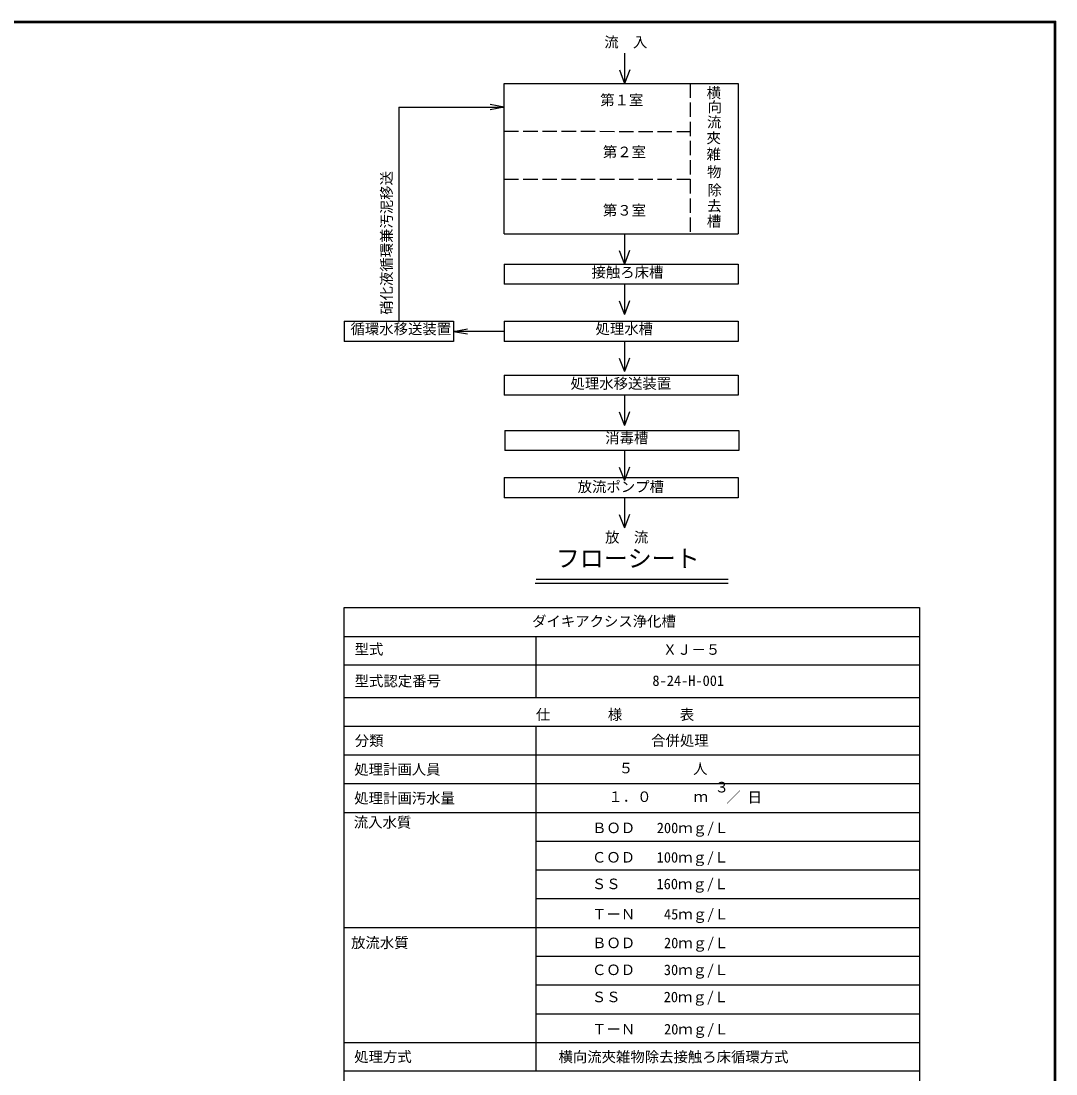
# Model space of a CAD drawing. Units: millimetres, scale not verified. Extents: x -9804 to 7514, y -6320 to 5758.
# Drawn here: x 1038 to 7514, y -834 to 5758 of the extents above; entities that cross this region are included whole.
import ezdxf
from ezdxf.enums import TextEntityAlignment as Align

# ---------------------------------------------------------------- set-up
doc = ezdxf.new("R2010")
doc.units = ezdxf.units.MM
doc.header["$LTSCALE"] = 30
doc.linetypes.add('DASHED3', pattern=[4, 3, -1])
doc.layers.add('0-1_KIKI', color=3, linetype='Continuous', lineweight=25)
doc.layers.add('0-8_FUTA', color=7, linetype='Continuous', lineweight=25)
doc.styles.add('MS Gothic', font='')
doc.styles.get('MS Gothic').set_extended_font_data('MS Gothic')

msp = doc.modelspace()

# ---------------------------------------------------------------- linework, layer by layer
at = {"layer": '0-1_KIKI'}
for p, q in [((4815.14, 5556.43), (4815.14, 5367.42)), ((4782.98, 5451.42), (4815.14, 5367.42)), ((4847.29, 5451.42), (4815.14, 5367.42)), ((4060.98, 4425.32), (4060.98, 5367.42)), ((4060.98, 5367.42), (5525.39, 5367.28)), ((5525.89, 5366.78), (5525.89, 4425.68)), ((3401.71, 5218.1), (3401.71, 3878.08)), ((4060.98, 5218.1), (3974.04, 5201.79)), ((4060.98, 4425.32), (5525.39, 4425.18)), ((4813.42, 4425.32), (4813.42, 4236.33)), ((4781.27, 4320.32), (4813.42, 4236.33)), ((4845.58, 4320.32), (4813.42, 4236.33)), ((4060.98, 4236.32), (4060.98, 4110.33)), ((4060.98, 4236.32), (5525.74, 4236.32)), ((4060.98, 4236.32), (5525.74, 4236.32)), ((5525.74, 4236.32), (5525.74, 4110.33)), ((5525.74, 4110.33), (4060.98, 4110.33)), ((4813.42, 4110.33), (4813.42, 3921.33)), ((4781.27, 4005.33), (4813.42, 3921.33)), ((4845.58, 4005.33), (4813.42, 3921.33)), ((3059.41, 3878.08), (3059.41, 3752.09)), ((3059.41, 3878.08), (3744.01, 3878.08)), ((3059.41, 3878.08), (3744.01, 3878.08)), ((3744.01, 3815.09), (3830.95, 3831.39)), ((4060.98, 3878.08), (4060.98, 3752.09)), ((4060.98, 3878.08), (5525.74, 3878.08)), ((5525.74, 3878.08), (5525.74, 3752.09)), ((5525.74, 3752.09), (4060.98, 3752.09)), ((4813.42, 3752.09), (4813.42, 3563.09)), ((4781.27, 3647.09), (4813.42, 3563.09)), ((4845.58, 3647.09), (4813.42, 3563.09)), ((4060.98, 3541.77), (4060.98, 3415.78)), ((4060.98, 3541.77), (5525.74, 3541.77)), ((5525.74, 3541.77), (5525.74, 3415.78)), ((5525.74, 3415.78), (4060.98, 3415.78)), ((4813.42, 3415.77), (4813.42, 3226.77)), ((4781.27, 3310.78), (4813.42, 3226.77)), ((4845.58, 3310.78), (4813.42, 3226.77)), ((4065.72, 3195.41), (4065.72, 3069.42)), ((4065.72, 3195.41), (5530.49, 3195.41)), ((4813.42, 3069.41), (4813.42, 2880.41)), ((4781.27, 2964.42), (4813.42, 2880.41)), ((4845.58, 2964.42), (4813.42, 2880.41)), ((4060.98, 2899.44), (4060.98, 2773.45)), ((4060.98, 2899.44), (5525.74, 2899.44)), ((5525.74, 2899.44), (5525.74, 2773.45)), ((5525.74, 2773.45), (4060.98, 2773.45)), ((4813.42, 2773.45), (4813.42, 2584.45)), ((4781.27, 2668.45), (4813.42, 2584.45)), ((4845.58, 2668.45), (4813.42, 2584.45)), ((5462.76, 2261.41), (4261.83, 2261.41)), ((5463.61, 2237.4), (4256.22, 2237.4)), ((3059.91, 2085.68), (6659.92, 2085.68)), ((3059.91, 1523.55), (3059.91, 2085.68)), ((6659.92, 2085.68), (6659.92, 1523.55)), ((3059.91, 1905.68), (6659.92, 1905.68)), ((4259.91, 1905.68), (4259.91, 1523.55)), ((6659.92, 1725.68), (3059.91, 1725.68)), ((3059.91, 1523.55), (6659.92, 1523.55)), ((6659.92, 1523.55), (6659.92, -2436.45)), ((3059.91, 1343.55), (6659.92, 1343.55)), ((4259.91, 1343.55), (4259.91, -816.45)), ((3059.91, 1163.55), (6659.92, 1163.55)), ((3059.91, 983.55), (6659.92, 983.55)), ((3059.91, 803.55), (6659.92, 803.55)), ((4259.91, 623.55), (6659.92, 623.55)), ((4259.91, 443.55), (6659.92, 443.55)), ((4259.91, 263.55), (6659.92, 263.55)), ((3059.91, 83.54), (6659.91, 83.54)), ((4259.91, -96.46), (6659.91, -96.46)), ((4259.91, -276.46), (6659.91, -276.46)), ((4259.91, -456.46), (6659.91, -456.46)), ((3059.91, -636.46), (6659.91, -636.46)), ((6659.9, -816.45), (3059.9, -816.45))]:
    msp.add_line(p, q, dxfattribs=at)
at = {"layer": '0-1_KIKI', "linetype": 'DASHED3'}
for p, q in [((5226.25, 5367.28), (5226.25, 4425.18)), ((4060.98, 5067.42), (5226.25, 5067.28)), ((4060.98, 4767.42), (5226.25, 4767.28))]:
    msp.add_line(p, q, dxfattribs=at)
at = {"layer": '0-1_KIKI'}
for points in [[(3401.71, 5218.1), (4060.98, 5218.1), (3974.04, 5234.4)], [(3744.01, 3878.08), (3744.01, 3752.09), (3059.41, 3752.09)], [(4060.98, 3815.09), (3744.01, 3815.09), (3830.95, 3798.78)], [(5530.49, 3195.41), (5530.49, 3069.42), (4065.72, 3069.42)], [(6659.92, -2436.45), (3059.91, -2436.45), (3059.91, 1523.55)]]:
    msp.add_lwpolyline(points, dxfattribs=at)
for centre, start, end in [((5525.39, 5366.78), 0, 90), ((5525.39, 4425.68), 270, 0)]:
    msp.add_arc(centre, 0.5, start, end, dxfattribs=at)
at = {"layer": '0-8_FUTA'}
for p, q in [((-8672.44, 5757.71), (7514.36, 5757.71)), ((-8671.84, 5757.11), (7513.76, 5757.11)), ((-8671.24, 5756.51), (7513.16, 5756.51)), ((-8670.64, 5755.91), (7512.56, 5755.91)), ((-8670.04, 5755.31), (7511.96, 5755.31)), ((-8669.44, 5754.71), (7511.36, 5754.71)), ((-8668.84, 5754.11), (7510.76, 5754.11)), ((-8668.24, 5753.51), (7510.16, 5753.51)), ((-8667.64, 5752.91), (7509.56, 5752.91)), ((-8667.04, 5752.31), (7508.96, 5752.31)), ((-8666.44, 5751.71), (7508.36, 5751.71)), ((-8665.84, 5751.11), (7507.76, 5751.11)), ((-8665.24, 5750.51), (7507.16, 5750.51)), ((-8664.64, 5749.91), (7506.56, 5749.91)), ((-8664.04, 5749.31), (7505.96, 5749.31)), ((7505.96, -5818.69), (7505.96, 5749.31)), ((7506.56, -5819.29), (7506.56, 5749.91)), ((7507.16, -5819.89), (7507.16, 5750.51)), ((7507.76, -5820.49), (7507.76, 5751.11)), ((7508.36, -5821.09), (7508.36, 5751.71)), ((7508.96, -5821.69), (7508.96, 5752.31)), ((7509.56, -5822.29), (7509.56, 5752.91)), ((7510.16, -5822.89), (7510.16, 5753.51)), ((7510.76, -5823.49), (7510.76, 5754.11)), ((7511.36, -5824.09), (7511.36, 5754.71)), ((7511.96, -5824.69), (7511.96, 5755.31)), ((7512.56, -5825.29), (7512.56, 5755.91)), ((7513.16, -5825.89), (7513.16, 5756.51)), ((7513.76, -5826.49), (7513.76, 5757.11)), ((7514.36, -5827.09), (7514.36, 5757.71))]:
    msp.add_line(p, q, dxfattribs=at)

# ---------------------------------------------------------------- texts
at = {"layer": '0-1_KIKI', "color": 4, "style": 'MS Gothic'}
for s, height, p in [('流\u3000入', 65.98, (4687.82, 5572.93)), ('横', 65.98, (5328.37, 5255.77)), ('第１室', 65.98, (4662.26, 5210.38)), ('向', 65.98, (5334.22, 5167.08)), ('流', 65.98, (5330.46, 5072.25)), ('夾', 65.98, (5327.89, 4973.13)), ('第２室', 65.98, (4678.83, 4885.75)), ('雑', 65.98, (5327.61, 4871.14)), ('物', 65.98, (5330.81, 4760.62)), ('除', 65.98, (5333.94, 4646.66)), ('第３室', 65.98, (4678.83, 4520.25)), ('去', 65.98, (5331.5, 4548.15)), ('槽', 65.98, (5329.76, 4451.56)), ('接触ろ床槽', 65.98, (4607.91, 4132.46)), ('循環水移送装置', 65.98, (3099.52, 3777.25)), ('処理水槽', 65.98, (4632.92, 3778.32)), ('処理水移送装置', 65.98, (4476.49, 3436.11)), ('消毒槽', 65.98, (4693.78, 3094.62)), ('放流ポンプ槽', 65.98, (4521.12, 2789.88)), ('放\u3000流', 65.98, (4693.1, 2473.2)), ('フローシート', 110, (4384.38, 2306.1)), ('ダイキアクシス浄化槽\u3000', 65.98, (4235.9, 1947.17)), ('型式', 65.98, (3125.46, 1772.36)), ('ＸＪ－５', 65.98, (5053.57, 1770.58)), ('型式認定番号', 65.98, (3125.46, 1573.23)), ('8-24-H-001', 65.98, (4988.9, 1575.63)), ('仕\u3000\u3000\u3000\u3000様\u3000\u3000\u3000\u3000表', 65.98, (4260.14, 1363.2)), ('分類', 65.98, (3126.24, 1199.58)), ('合併処理', 65.98, (4980.93, 1200.63)), ('処理計画人員\u3000', 65.98, (3122.89, 1019.93)), ('５', 65.98, (4778.55, 1028.64)), ('人', 65.98, (5243.93, 1023.76)), ('３', 65.98, (5378.2, 908.64)), ('処理計画汚水量', 65.98, (3122.89, 839.93)), ('１．０', 65.98, (4713.64, 848.99)), ('／', 65.98, (5451.84, 846.2)), ('日', 65.98, (5584.72, 845.5)), ('ｍ', 65.98, (5247.07, 849.68)), ('流入水質', 65.98, (3119.95, 688.87)), ('ＢＯＤ\u3000 200ｍｇ/Ｌ', 65.98, (4611.32, 653.81)), ('ＣＯＤ\u3000 100ｍｇ/Ｌ', 65.98, (4610.62, 469.75)), ('ＳＳ\u3000\u3000 160ｍｇ/Ｌ', 65.98, (4609.58, 303.21)), ('ＴーＮ \u3000 45ｍｇ/Ｌ', 65.98, (4611.67, 113.81)), ('放流水質', 65.98, (3103.13, -65.28)), ('ＢＯＤ\u3000\u300020ｍｇ/Ｌ', 65.98, (4611.32, -66.19)), ('ＣＯＤ\u3000\u300030ｍｇ/Ｌ', 65.98, (4610.62, -234.7)), ('ＳＳ\u3000\u3000\u300020ｍｇ/Ｌ', 65.98, (4609.58, -404.38)), ('ＴーＮ\u3000\u300020ｍｇ/Ｌ', 65.98, (4611.66, -606.2)), ('処理方式\u3000\u3000\u3000', 65.98, (3122.88, -778.67)), ('横向流夾雑物除去接触ろ床循環方式', 65.98, (4400.98, -779.72))]:
    msp.add_text(s, height=height, dxfattribs=at).set_placement(p, align=Align.BOTTOM_LEFT)
msp.add_text('硝化液循環兼汚泥移送', height=65.98, rotation=90, dxfattribs=at).set_placement((3378.26, 3918.63), align=Align.BOTTOM_LEFT)

doc.saveas('drawing.dxf')
